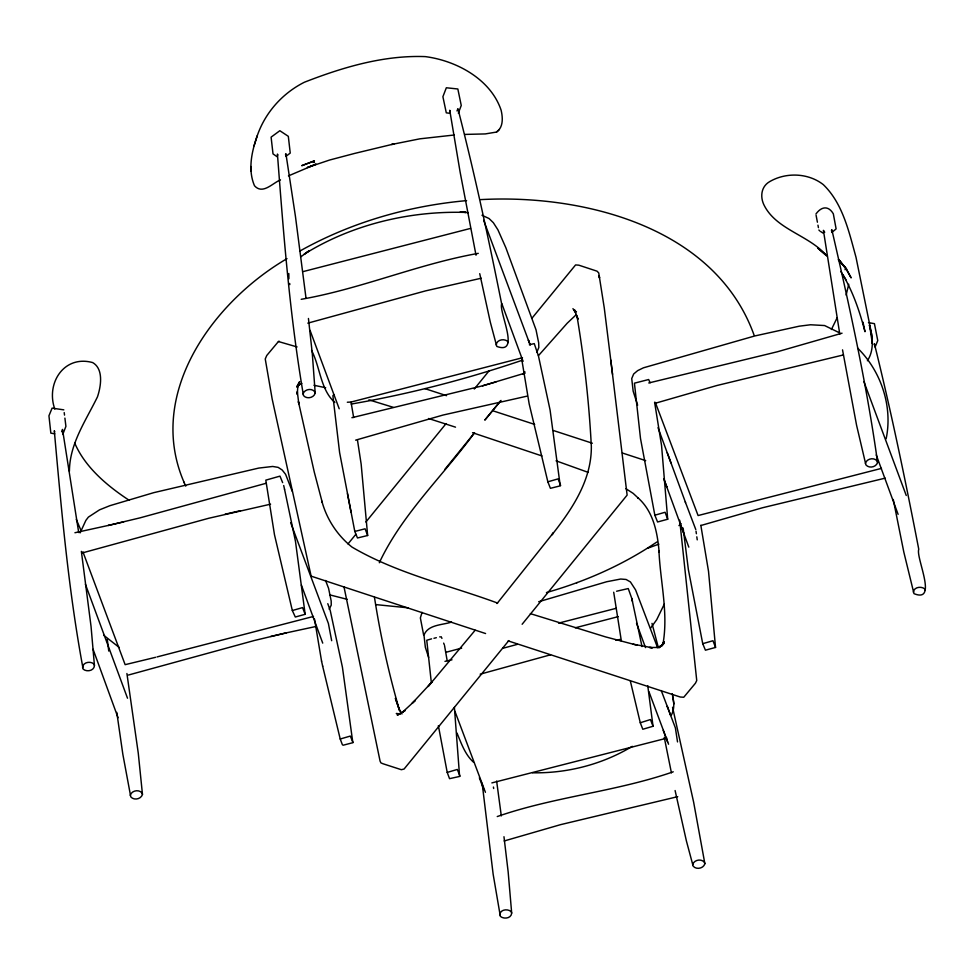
<?xml version="1.0" encoding="UTF-8"?>
<svg xmlns="http://www.w3.org/2000/svg" width="974" height="974" viewBox="0 0 974 974"><rect width="100%" height="100%" fill="white"/><g stroke="black" fill="none" stroke-linecap="round" stroke-linejoin="round"><path stroke-width="1.46" d="M677.527 741.92L675.384 727.919L667.251 706.394L670.745 715.5L670.477 714.782M69.41 471.258C69.641 443.681 85.602 421.121 97.473 396.832C100.931 386.556 103.853 369.012 92.688 362.584C63.919 354.633 45.632 383.5 54.812 409.092M280.475 179.898C272.574 183.027 262.7 194.983 254.494 185.754C247.652 169.78 251.742 151.53 257.233 135.788C265.159 112.655 282.399 93.334 304.18 82.34L304.338 82.254C342.604 67.316 383.866 55.019 425.297 56.614L425.407 56.626C456.416 60.692 490.689 79.138 501.111 110.196C502.827 117.452 503.534 127.217 496.545 132.05L485.271 133.925L464.635 134.424M672.669 696.288C674.178 702.583 674.519 709.462 671.256 715.293M288.815 273.536L288.901 278.722M82.559 667.628C82.717 662.223 90.29 660.81 93.845 663.927L94.441 665.449C94.283 670.855 86.71 672.267 83.155 669.138C68.484 590.488 61.459 510.4 54.3 430.715L54.702 431.762M499.759 914.854C500.015 909.448 507.661 908.499 511.082 911.579L511.679 913.076C511.411 918.47 503.777 919.432 500.344 916.351L493.136 874.165L482.154 783.242M457.013 110.975L457.902 108.662C474.508 173.238 488.546 238.46 501.647 303.815C498.761 312.313 520.871 355.279 496.789 346.427L490.324 322.199L479.732 273.67M496.216 344.991C496.509 339.756 503.862 338.343 507.466 341.217L508.038 342.653M874.189 344.772L874.384 343.664C891.21 411.734 905.455 480.438 918.762 549.275C915.584 557.408 938.412 603.661 913.965 593.641L903.811 552.051L893.268 499.492M913.393 592.216C913.807 586.981 921.221 586.031 924.716 588.868L925.3 590.281M886.157 438.726C892.866 406.28 881.08 371.216 857.607 348.095M846.126 295.073L848.744 284.262M379.324 562.741C402.14 513.992 443.06 475.86 474.569 432.7L444.655 469.626M257.233 135.788L254.08 145.747M831.431 230.765L831.833 229.645C849.596 306.688 866.629 384.097 877.598 462.443C876.271 467.216 869.039 468.738 865.886 464.854L856.572 425.224L842.534 349.861M80.124 532.875L85.87 520.408L88.39 517.109L99.555 509.828L109.879 505.689L153.697 492.674L258.743 468.08L272.696 466.461L278.15 467.374L282.168 469.992L285.601 474.35L292.273 491.371M285.492 154.744L285.906 153.661L295.414 216.191L306.006 298.141M130.236 795.344C131.563 790.571 138.807 789.062 141.96 792.933L142.472 794.419C141.133 799.191 133.901 800.701 130.76 796.829L122.834 754.241L116.783 712.384M302.975 394.056C304.302 389.283 311.546 387.798 314.699 391.658L315.211 393.143C313.884 397.916 306.64 399.425 303.486 395.554C289.802 315.771 283.58 234.746 277.432 154.062L277.797 155.109M672.559 707.258L693.634 802.174L704.872 863.731C703.545 868.504 696.3 869.989 693.147 866.13L686.402 840.939L675.104 790.535M692.636 864.644C693.963 859.884 701.207 858.362 704.348 862.246L704.872 863.731M865.375 463.368C866.702 458.596 873.946 457.086 877.087 460.958L877.598 462.443M458.328 113.179L461.25 105.46L457.841 88.987L446.336 87.77L442.902 96.718L446.287 112.838L450.207 113.349M664.329 604.063L656.72 619.683L650.571 628.145M297.35 387.226L299.627 381.613L297.727 386.654L298.007 384.036L297.24 394.421L297.326 391.621L298.799 403.772L298.397 401.605L314.261 472.013L322.248 502.377L321.858 501.172C326.728 519.252 337.369 535.42 351.991 547.084C396.954 573.516 448.953 585.131 497.58 603.064M650.108 382.758L648.66 379.519L634.427 383.172L640.49 438.422L654.845 515.209L657.572 521.979L667.701 519.239L661.553 445.495L654.601 402.225M875.09 347.097L877.757 340.571L874.433 323.66L868.479 322.625M647.747 685.635L653.03 726.263L642.803 729.258L640.271 722.757L630.348 681.033M62.762 434.453L65.915 426.381L64.905 418.102M282.643 482.641L279.976 476.128L265.805 480.145L274.485 534.763L292.334 610.54L295.305 617.017L305.154 614.302L295.475 541.374L284.505 489.094M521.48 357.714L529.174 403.918L547.851 481.813L550.407 488.315L560.245 485.856L550.091 410.103L538.512 356.228L534.263 343.615L529.369 344.735M454.395 707.343L459.606 776.448L449.538 778.664L447.212 772.406L438.373 725.667M700.817 525.242L708.512 571.275L715.537 647.442L705.419 650.194L702.729 643.68L688.387 569.705L683.139 528.066M357.482 440.163L361.159 464.148L367.648 535.505L357.482 537.977L354.804 531.451L339.609 452.569L332.974 396.503L332.974 395.407L334.35 394.981M327.788 603.685L330.259 610.601L342.422 667.166L352.844 742.687L343.14 745.22L342.361 744.672L340.218 739.01L322.613 665.972M297.338 387.409L299.042 383.732L297.825 385.984M837.129 317.78L831.406 329.516M422.046 612.342L420.366 617.93L423.641 635.048M297.289 387.104L298.592 384.84M867.396 360.77C873.447 351.651 873.021 340.121 870.768 329.869L855.988 257.209C848.963 231.861 842.839 203.444 823.298 184.622C808.237 172.836 785.884 172.081 769.557 181.7C761.461 186.387 760 196.091 763.677 204.321C775.596 229.694 808.944 234.856 826.622 255.736L817.783 248.066L826.463 255.626M661.395 646.188L663.769 642.292L662.917 644.277C668.566 613.413 660.275 581.685 658.935 550.639L659.154 552.368C657.511 532.681 653.469 511.508 637.946 497.787L638.408 498.262L633.185 493.392L625.868 488.668M661.346 646.322L664.28 641.683L660.859 646.505L663.988 643.339L660.104 646.785L662.795 644.825L657.146 647.564L659.788 647.454L649.5 647.491L652.434 647.783L633.185 644.179M329.188 609.237L331.245 605.122L331.184 600.97L328.567 588.284L325.547 580.48M536.869 352.15L538.817 347.548L538.683 342.909L536.029 329.833L505.859 247.737L497.921 229.827L493.343 222.693L489.045 218.529L481.984 215.242M61.618 431.713L62.519 429.437L78.711 532.559M815.956 213.976C821.496 206.366 828.411 205.465 833.318 213.793L836.118 228.914L831.82 232.457M497.032 603.527L553.342 532.851L551.941 534.823C572.055 509.28 591.632 480.389 591.34 446.506C589.136 402.786 584.205 359.065 576.949 315.893L577.984 319.241L574.392 309.622L575.537 312.459L572.943 308.648M348.01 543.93L355.887 534.263M365.883 522.003L446.092 423.593M474.277 389.016L489.301 370.57M532.011 318.169L575.585 264.928L578.812 265.172L597.062 271.186L598.754 272.964L599.509 277.98L599.217 275.922M508.818 640.6L404.088 769.022L401.361 769.704L383.074 763.786L380.931 762.886L380.091 761.169L343.98 586.823M522.137 624.261L627.122 495.109L610.783 360.039M484.991 419.879L500.332 401.178M484.93 419.977L501.026 400.424M475.154 630.239L428.061 686.56L432.359 681.544L412.172 703.277L415.362 700.355L402.408 712.262L405.099 710.521L397.319 715.147L399.961 713.893M522.941 373.992L524.876 371.703M538.439 355.656L567.221 323.198L576.438 314.492M297.301 386.288L298.945 384.693L297.167 385.96M499.358 129.445L496.545 132.05M678.939 525.619L681.264 523.732M297.082 346.939L278.43 341.533L266.754 355.498L265.245 358.968L272.196 399.182L311.132 576.158L485.588 633.538M300.99 256.686L308.928 250.951L304.217 254.177C351.931 224.446 410.042 210.603 466.047 212.442L460.203 211.942L468.202 212.636M285.893 156.388L290.24 153.076L288.316 136.323L279.842 130.723L271.101 137.139L273.012 153.904L277.237 156.802M656.89 541.982C623.19 564.798 585.544 581.478 546.438 592.569M297.313 385.947L301.83 383.391M287.001 258.646C212.429 302.147 145.54 394.531 184.33 482.946M632.321 746.34C602.37 764.371 567.452 773.417 532.547 772.796M299.615 251.195C350.713 222.474 408.276 205.843 466.57 200.632M647.6 548.265L658.874 544.125M288.438 175.892L316.112 164.131L307.394 167.491L329.577 160.04L354.597 153.429L393.946 143.957L391.682 144.469L419.831 138.832L454.201 135.009M576.608 582.769L577.241 582.537M522.454 360.185C466.619 379.105 409.348 394.02 351.249 404.052M497.251 816.553C554.656 796.598 615.86 791.74 673.253 771.798M504.179 840.976L560.537 824.661L677.721 796.659M655.465 403.212L716.803 385.534L843.399 354.938M701.049 525.461L762.399 507.783L885.22 478.149M480.182 674.178L550.566 654.796M351.906 417.7L482.471 385.838M123.637 521.906L108.224 525.461L139.952 517.876L266.012 483.311M82.717 552.818L208.789 518.253L270.589 504.179M270.699 636.472L286.088 632.917L254.372 640.502L128.3 675.067M575.244 627.804L618.222 616.639M522.49 357.738L351.005 402.055L347.328 402.238M648.757 382.965L777.471 351.748L842.047 333.193M445.824 652.312L461.676 648.124M496.01 381.93L482.532 385.814L525.169 373.066M313.506 616.432L157.058 656.926M666.922 738.134L491.87 782.901M616.591 591.242L628.254 588.552L631.834 598.572L642.012 646.578M502.621 648.343L517.17 644.411M303.401 271.527L470.527 228.415M881.47 468.384L698.09 515.55L655.319 402.396M307.808 323.149L425.553 290.885L481.253 278.223M155.609 657.304L125.135 664.67L82.9 551.795M538.671 601.737L606.656 581.746L620.706 579.031L626.075 579.469L630.421 581.941L635.584 589.915L657.158 646.566M558.54 623.141L616.323 608.275M74.925 532.741L108.284 525.436M431.567 638.859L426.758 640.247L431.372 683.03M433.954 638.287L436.34 637.702M444.972 661.358L451.997 659.8M439.688 636.874L441.368 636.935M279.38 341.314L278.43 341.533M225.104 514.223L240.444 510.68M286.039 632.93L316.185 626.428M451.559 622.069C442.452 625.125 427.915 624.48 423.982 635.182L425.346 647.284L428.621 657.426M478.271 253.362C418.041 264.027 361.476 288.754 301.197 299.31M615.885 640.308L620.073 639.431M527.178 396.114L443.012 415.058L355.632 440.151M844.994 269.713L845.761 269.128M313.458 162.232L314.444 162.475M400.192 713.832L396.284 713.552L399.717 713.93M480.779 199.609C583.889 194.021 715.208 227.198 754.046 335.044M408.264 607.837L375.867 604.611M54.775 433.807L50.843 433.138L48.944 415.788L52.097 408.13L63.809 409.847M314.018 385.29L325.693 387.737M347.255 599.339L329.638 594.846M637.215 645.251L605.548 636.886L530.367 613.644M368.927 399.851L393.058 407.254M428.548 418.503L455.515 427.16M424.871 388.614L446.542 395.675M492.783 410.76L534.677 424.421M553.439 430.532L592.35 443.231M622.386 453.02L645.689 460.629M508.197 640.904L680.266 697.019L683.748 697.262L695.436 683.224L696.739 680.522L679.706 520.213M472.536 432.712L541.921 455.942M556.044 460.812L588.235 472.39M574.319 310.828L576.438 311.729M839.625 332.889L824.601 325.547L810.526 324.768L799.362 326.168L754.753 335.969L643.449 367.807L637.653 370.631L633.672 373.979L631.724 378.569L633.161 391.195L637.629 405.221M820.692 231.581L823.2 233.176M334.837 402.469C320.385 389.746 320.239 366.942 311.558 350.409M819.852 231.045L818.891 230.022M119.327 647.527L103.67 635.243M129.201 500.307C107.043 485.807 84.933 467.057 74.706 443.024M485.417 792.312L454.882 711.203M824.71 232.287L823.407 230.351L839.783 334.07M473.425 762.118C464.975 754.436 461.274 743.223 456.952 732.984M400.265 712.018L401.982 713.93M846.503 269.141L839.016 259.888L845.834 268.617L851.142 277.894L846.503 269.141L838.31 259.571L846.455 268.97M840.781 271.429L845.943 279.66M842.741 274.571C853.175 292.2 859.823 311.972 864.997 331.72L862.976 322.138M401.544 713.187L398.975 708.658L395.383 698.321L399.535 710.557M81.244 531.061L76.289 519.41M648.952 691.723L668.566 744.233M183.94 482.069L185.754 486.123M322.723 643.12L301.368 585.07M688.813 547.144L664.499 480.73M450.146 111.304L449.744 110.269L460.093 171.935L476.018 255.225M85.408 584.254L127.509 698.212M685.27 501.878L695.801 529.564M666.569 486.245L666.813 486.878L663.708 478.624M667.519 707.087L661.261 690.578M501.793 303.559L523.075 361.354M310.049 330.369L339.208 408.776M876.235 454.931L898.113 514.357M685.526 502.523L667.263 452.752M528.663 340.9L528.383 340.157L529.941 344.333M670.928 462.857L658.022 427.708M663.233 730.39L667.616 742.139M479.354 777.812L483.749 789.549M530.221 345.088L483.652 220.331M118.061 717.765L93.078 649.293M636.509 623.202L645.494 647.6M443.657 643.108L444.181 644.52M441.587 637.483L441.928 638.42M290.642 522.636L328.396 623.494L331.671 640.697M906.258 495.498L863.877 381.564M680.96 525.631L683.943 533.959M444.521 645.458L447.176 660.713M399.571 710.606C388.76 673.533 380.42 635.559 374.479 597.391M651.996 623.372L657.998 646.286M283.702 485.527L284.554 489.338M314.517 619.05L321.578 661.249M321.517 660.981L322.674 666.228M632.455 601.433L631.834 598.572M671.427 772.869L664.268 737.403M347.438 493.623L351.03 512.068M816.09 215.242L817.405 222.218M817.965 225.164L818.428 227.648M702.729 643.68L712.968 640.734L715.537 647.442M653.03 726.263L650.449 719.555L640.271 722.757M547.851 481.813L558.09 478.879L560.671 485.576M460.02 776.181L457.305 769.46L447.212 772.406M354.804 531.451L365.08 528.797L367.648 535.505M352.99 742.517L350.323 736.076L340.218 739.01M305.154 614.302L302.573 607.606L292.334 610.54M654.845 515.209L665.084 512.263L667.701 519.239M351.042 402.177L353.659 417.542M599.168 275.642L604.27 307.93L612.549 374.369M672.255 693.744L673.898 703.971M493.428 787.041L493.672 788.514M289.68 283.458L289.826 284.578M621.424 641.355L613.705 592.229M126.912 673.521L138.271 753.194L142.472 794.419M696.02 531.171L696.386 533.74M696.812 536.808L697.238 539.864M496.63 781.063L501.306 815.92M81.366 551.369L91.045 626.44L94.441 665.449M503.972 836.727L508.16 871.9L511.679 913.076M107.262 639.321L108.759 651.058M64.211 412.586L64.528 415.107M308.441 318.474L312.313 353.757L315.211 393.143M251.17 171.168L250.878 166.53M309.038 162.902L301.721 165.69L314.432 160.893L309.038 162.902M869.928 327.288L869.405 325.133L871.499 333.875L872.351 343.457L869.928 327.288"/></g></svg>
